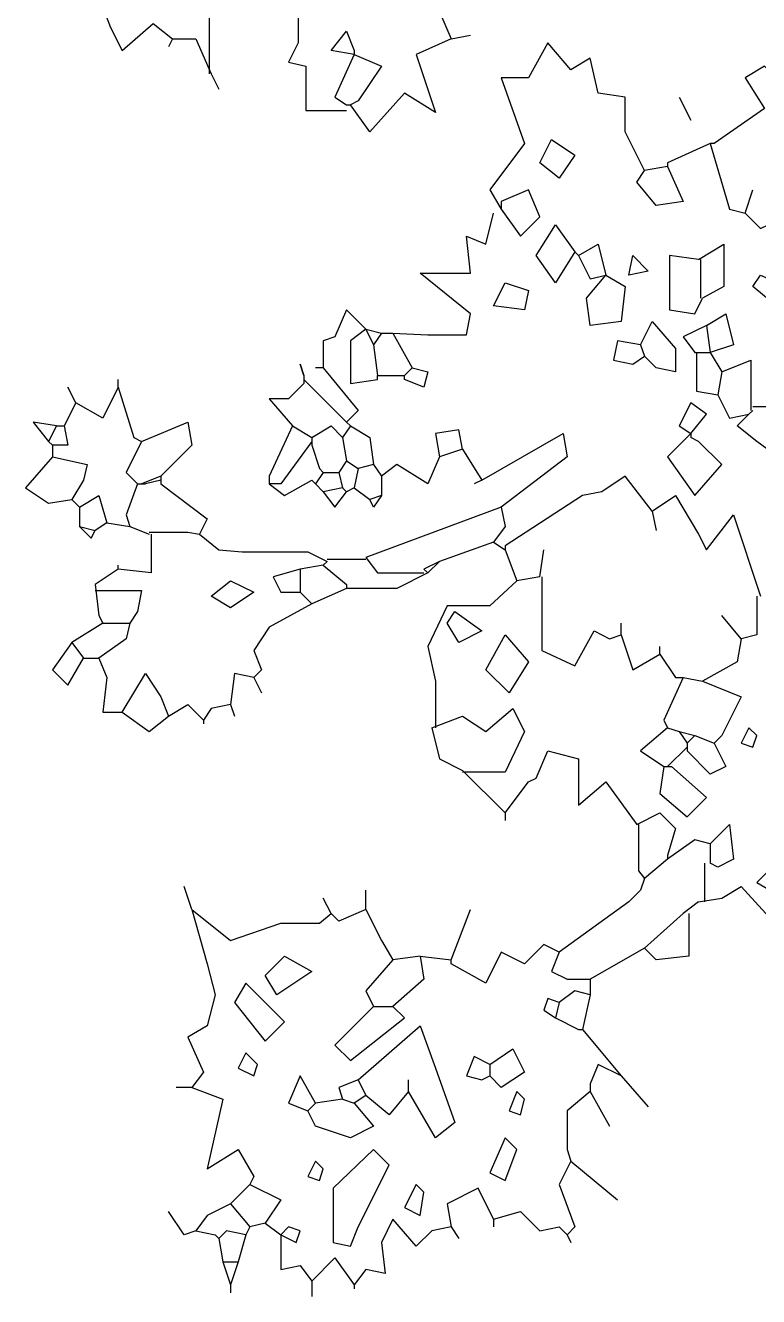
# Model space of a CAD drawing. Header units: metres. Extents: x -3.5 to 3.6, y -0.1 to 12.6.
# Drawn here: x -3.284 to -1.84, y 2.522 to 5.025 of the extents above; entities that cross this region are included whole.
import ezdxf

# ---------------------------------------------------------------- set-up
doc = ezdxf.new("R2010")
doc.units = ezdxf.units.M
doc.header["$LTSCALE"] = 0.2

msp = doc.modelspace()

# ---------------------------------------------------------------- linework, layer by layer
at = {"linetype": 'Continuous', "flags": 128}
for points in [[(-3.1394, 5.0825), (-3.1166, 5.0216), (-3.0937, 4.9759), (-3.0328, 5.0292), (-2.9947, 4.9987)], [(-2.827, 5.1054), (-2.9223, 5.0597), (-2.9223, 4.9301)], [(-2.747, 5.0673), (-2.747, 4.9911), (-2.7661, 4.953), (-2.7318, 4.9454), (-2.7318, 4.8578), (-2.6518, 4.8578)], [(-2.4689, 5.0521), (-2.446, 4.9987)], [(-2.6365, 4.9682), (-2.6822, 4.9759), (-2.6518, 5.014), (-2.6365, 4.9759), (-2.6365, 4.9682)], [(-2.9947, 4.9987), (-3.0023, 4.9835)], [(-2.9947, 4.9987), (-2.9489, 4.9987), (-2.9185, 4.9301)], [(-2.446, 4.9987), (-2.5146, 4.9682), (-2.4765, 4.8539), (-2.5375, 4.892), (-2.606, 4.8158), (-2.6441, 4.8692)], [(-2.446, 4.9987), (-2.4079, 5.0063)], [(-2.065, 4.7396), (-2.1031, 4.8158), (-2.1031, 4.8844), (-2.1565, 4.892), (-2.1717, 4.9606), (-2.2098, 4.9378), (-2.2555, 4.9911), (-2.2936, 4.9225), (-2.347, 4.9225), (-2.3012, 4.793), (-2.3698, 4.7015), (-2.347, 4.6634)], [(-2.6365, 4.9682), (-2.6746, 4.8844), (-2.6518, 4.8692)], [(-2.6365, 4.9682), (-2.5832, 4.9454), (-2.6289, 4.8768), (-2.6441, 4.8692)], [(-1.7755, 4.892), (-1.8288, 4.9454), (-1.8669, 4.9225), (-1.8288, 4.8616)], [(-2.9185, 4.9301), (-2.9032, 4.8997)], [(-1.9964, 4.8844), (-1.9736, 4.8387)], [(-2.6518, 4.8692), (-2.6441, 4.8692)], [(-1.8288, 4.8616), (-1.9279, 4.793), (-1.9355, 4.793)], [(-2.2479, 4.8006), (-2.2022, 4.7701), (-2.2327, 4.7244), (-2.2708, 4.7549), (-2.2479, 4.8006)], [(-1.9355, 4.793), (-2.0193, 4.7549), (-2.0193, 4.7473)], [(-1.9355, 4.793), (-1.8974, 4.6634), (-1.8669, 4.6558)], [(-2.0193, 4.7473), (-1.9888, 4.6787), (-2.0422, 4.6711), (-2.0803, 4.7168), (-2.065, 4.7396)], [(-2.0193, 4.7473), (-2.065, 4.7396)], [(-2.347, 4.6634), (-2.3089, 4.6101), (-2.2708, 4.6482), (-2.2936, 4.7015), (-2.347, 4.6787), (-2.347, 4.6634)], [(-1.8669, 4.6558), (-1.8517, 4.7015)], [(-2.5603, 4.4196), (-2.4917, 4.4158), (-2.4155, 4.4158), (-2.4079, 4.4577), (-2.507, 4.5377), (-2.4079, 4.5377), (-2.4155, 4.6101), (-2.3774, 4.5949), (-2.3622, 4.6558)], [(-2.2022, 4.5796), (-2.2403, 4.5187), (-2.2784, 4.572), (-2.2403, 4.633), (-2.2022, 4.5796)], [(-1.8669, 4.6558), (-1.8364, 4.6253), (-1.8212, 4.633)], [(-2.1946, 4.572), (-2.1565, 4.5949), (-2.1412, 4.5339)], [(-1.9583, 4.5644), (-1.9088, 4.5949), (-1.9088, 4.511), (-1.9507, 4.4882)], [(-2.2022, 4.5796), (-2.1946, 4.572)], [(-2.1946, 4.572), (-2.1717, 4.5263), (-2.1412, 4.5339)], [(-2.0879, 4.572), (-2.0574, 4.5415), (-2.0955, 4.5339), (-2.0879, 4.572)], [(-1.9583, 4.5644), (-2.0155, 4.572), (-2.0155, 4.4653), (-1.966, 4.4577), (-1.9507, 4.4882)], [(-1.9545, 4.5644), (-1.9545, 4.4882)], [(-2.1412, 4.5339), (-2.1031, 4.511), (-2.1107, 4.4425), (-2.1717, 4.4348), (-2.1793, 4.4882), (-2.1412, 4.5339)], [(-1.8364, 4.5339), (-1.7678, 4.5034), (-1.8059, 4.4729), (-1.8517, 4.511), (-1.8364, 4.5339)], [(-2.3393, 4.5187), (-2.2936, 4.5034), (-2.3012, 4.4653), (-2.3622, 4.4729), (-2.3393, 4.5187)], [(-2.6137, 4.4272), (-2.6518, 4.4653), (-2.6746, 4.412), (-2.6975, 4.4044), (-2.6975, 4.351)], [(-1.9431, 4.4348), (-1.905, 4.4577), (-1.8898, 4.3967), (-1.9355, 4.3815)], [(-2.0726, 4.3967), (-2.0498, 4.4425), (-2.0041, 4.3891), (-2.0041, 4.3434), (-2.0422, 4.351), (-2.065, 4.3739)], [(-1.9431, 4.4348), (-1.9888, 4.412), (-1.966, 4.3815)], [(-1.9431, 4.4348), (-1.9355, 4.3815)], [(-2.6137, 4.4272), (-2.6441, 4.4044), (-2.6441, 4.3205), (-2.5908, 4.3282), (-2.5908, 4.3358)], [(-2.6137, 4.4272), (-2.5832, 4.4196)], [(-2.6137, 4.4272), (-2.5984, 4.3967)], [(-2.5832, 4.4196), (-2.5984, 4.3967)], [(-2.5832, 4.4196), (-2.5603, 4.4196)], [(-2.5603, 4.4196), (-2.5222, 4.351)], [(-2.5984, 4.3967), (-2.5908, 4.3358)], [(-2.0726, 4.3967), (-2.1184, 4.4044), (-2.126, 4.3663), (-2.0879, 4.3586), (-2.065, 4.3739)], [(-2.0726, 4.3967), (-2.065, 4.3739)], [(-1.966, 4.3815), (-1.9355, 4.3815)], [(-1.9622, 4.3815), (-1.9622, 4.3053), (-1.9202, 4.2977)], [(-1.9355, 4.3815), (-1.9126, 4.3434)], [(-2.7356, 4.3358), (-2.7432, 4.3586), (-2.7356, 4.3358)], [(-1.9126, 4.3434), (-1.8555, 4.3663), (-1.8555, 4.2672)], [(-2.7356, 4.3358), (-2.7356, 4.3282)], [(-2.6975, 4.351), (-2.7127, 4.351)], [(-2.6975, 4.351), (-2.6289, 4.2672), (-2.6518, 4.2443)], [(-2.5908, 4.3358), (-2.5375, 4.3358)], [(-2.5222, 4.351), (-2.5375, 4.3358)], [(-2.5222, 4.351), (-2.4917, 4.3434), (-2.4994, 4.3129), (-2.5375, 4.3282), (-2.5375, 4.3358)], [(-1.9126, 4.3434), (-1.9202, 4.2977)], [(-3.1852, 4.2824), (-3.2004, 4.3129)], [(-3.1013, 4.3129), (-3.1318, 4.252), (-3.1852, 4.2824)], [(-3.1013, 4.3129), (-3.1013, 4.3282)], [(-3.1013, 4.3129), (-3.0709, 4.2139), (-3.0556, 4.2062)], [(-2.7356, 4.3205), (-2.7661, 4.2901), (-2.8042, 4.2901), (-2.7584, 4.2367)], [(-2.7356, 4.3282), (-2.7356, 4.3205)], [(-2.7356, 4.3282), (-2.6518, 4.2443)], [(-3.1852, 4.2824), (-3.208, 4.2367)], [(-1.9736, 4.2215), (-1.9431, 4.2596), (-1.9736, 4.2824), (-1.9964, 4.2367), (-1.9736, 4.2215)], [(-1.9202, 4.2977), (-1.8974, 4.252), (-1.8593, 4.2596)], [(-1.8517, 4.2748), (-1.7602, 4.2748), (-1.7069, 4.191), (-1.7069, 4.13), (-1.7602, 4.1453), (-1.844, 4.2062), (-1.8821, 4.2367), (-1.8593, 4.2596)], [(-1.8517, 4.2672), (-1.8593, 4.2596)], [(-3.2233, 4.2367), (-3.269, 4.2443), (-3.2385, 4.2062)], [(-3.2233, 4.2367), (-3.2385, 4.2062)], [(-3.208, 4.2367), (-3.2004, 4.1986), (-3.2309, 4.1986)], [(-3.2233, 4.2367), (-3.208, 4.2367)], [(-3.0556, 4.2062), (-2.9642, 4.2443), (-2.9566, 4.1986), (-3.0175, 4.1377)], [(-2.7584, 4.2367), (-2.8042, 4.1377), (-2.8042, 4.1224)], [(-2.7584, 4.2367), (-2.7203, 4.2139)], [(-2.7203, 4.2139), (-2.6822, 4.2367), (-2.6594, 4.2139)], [(-2.6441, 4.2367), (-2.6594, 4.2139)], [(-2.6518, 4.2443), (-2.6441, 4.2367)], [(-2.6441, 4.2367), (-2.606, 4.2139), (-2.5984, 4.1605)], [(-3.2385, 4.2062), (-3.2309, 4.1986)], [(-3.0556, 4.2062), (-3.0861, 4.1453), (-3.0632, 4.1224)], [(-2.7203, 4.2062), (-2.7813, 4.1224), (-2.8042, 4.1224)], [(-2.7203, 4.2139), (-2.7203, 4.2062)], [(-2.7203, 4.2062), (-2.7203, 4.1986)], [(-2.6594, 4.2139), (-2.6518, 4.1681)], [(-2.4232, 4.191), (-2.4308, 4.2291), (-2.4765, 4.2215), (-2.4689, 4.1758)], [(-2.3851, 4.13), (-2.225, 4.2215), (-2.2174, 4.1758), (-2.347, 4.0767)], [(-1.9736, 4.2215), (-2.0193, 4.1758), (-1.966, 4.0996), (-1.9126, 4.1605), (-1.9583, 4.2062), (-1.9736, 4.2139)], [(-1.9736, 4.2215), (-1.9736, 4.2139)], [(-3.2309, 4.1986), (-3.2309, 4.1758)], [(-2.7203, 4.1986), (-2.7051, 4.1529), (-2.6975, 4.1453)], [(-2.4232, 4.191), (-2.4689, 4.1758)], [(-2.4232, 4.191), (-2.3851, 4.13)], [(-3.2309, 4.1758), (-3.2842, 4.1148), (-3.2385, 4.0843), (-3.1928, 4.0919)], [(-3.2309, 4.1758), (-3.1623, 4.1605), (-3.1699, 4.13), (-3.1928, 4.0919)], [(-2.6518, 4.1681), (-2.667, 4.1453)], [(-2.6518, 4.1681), (-2.6289, 4.1529)], [(-2.5984, 4.1605), (-2.6289, 4.1529)], [(-2.5984, 4.1605), (-2.5832, 4.1377)], [(-2.4689, 4.1758), (-2.4917, 4.1224), (-2.5527, 4.1605), (-2.5832, 4.1377)], [(-3.0175, 4.1377), (-3.0556, 4.1224)], [(-3.0175, 4.1377), (-3.0175, 4.13)], [(-2.6975, 4.1453), (-2.7127, 4.1224)], [(-2.6975, 4.1453), (-2.667, 4.1453)], [(-2.667, 4.1453), (-2.6594, 4.1148)], [(-2.6289, 4.1529), (-2.6365, 4.1148)], [(-2.5832, 4.1377), (-2.5832, 4.0996)], [(-2.0498, 4.0691), (-2.1031, 4.1377), (-2.1488, 4.1072), (-2.1869, 4.0996), (-2.3393, 4.0005), (-2.3393, 3.9929)], [(-3.0632, 4.1224), (-3.0861, 4.0615), (-3.0785, 4.0386)], [(-3.0632, 4.1224), (-3.0556, 4.1224)], [(-3.0556, 4.1224), (-3.048, 4.1224)], [(-3.0175, 4.13), (-3.048, 4.1224)], [(-3.0175, 4.13), (-3.0175, 4.1224)], [(-3.0175, 4.1224), (-2.9261, 4.0538), (-2.9413, 4.0234)], [(-2.8042, 4.1224), (-2.7737, 4.0996), (-2.7203, 4.13), (-2.7127, 4.1224)], [(-2.7127, 4.1224), (-2.6975, 4.1072)], [(-2.6594, 4.1148), (-2.6975, 4.1072)], [(-2.6975, 4.1072), (-2.6746, 4.0767), (-2.6518, 4.1072)], [(-2.6594, 4.1148), (-2.6518, 4.1072)], [(-2.6365, 4.1148), (-2.6518, 4.1072)], [(-2.6365, 4.1148), (-2.606, 4.0919)], [(-2.3851, 4.13), (-2.4003, 4.1224)], [(-3.1928, 4.0919), (-3.1775, 4.0767)], [(-3.1775, 4.0767), (-3.1394, 4.0996), (-3.1242, 4.0462)], [(-2.5832, 4.0996), (-2.606, 4.0919)], [(-2.5832, 4.0996), (-2.5984, 4.0767), (-2.606, 4.0919)], [(-2.0498, 4.0691), (-2.0041, 4.0996), (-1.9583, 4.0234), (-1.9431, 3.9929), (-1.8898, 4.0615), (-1.8364, 3.9014)], [(-3.1775, 4.0767), (-3.1775, 4.0386)], [(-2.347, 4.0767), (-2.6137, 3.9776)], [(-2.347, 4.0767), (-2.3393, 4.0386), (-2.3622, 4.0081)], [(-2.0498, 4.0691), (-2.0422, 4.031)], [(-3.1775, 4.0386), (-3.1471, 4.031)], [(-3.1775, 4.0386), (-3.1547, 4.0157), (-3.1471, 4.031)], [(-3.1242, 4.0462), (-3.1471, 4.031)], [(-3.1242, 4.0462), (-3.0785, 4.0386)], [(-3.0785, 4.0386), (-3.0404, 4.0234)], [(-3.0366, 4.0234), (-3.0366, 3.9472), (-3.1013, 3.9548)], [(-3.0404, 4.0272), (-2.9642, 4.0272), (-2.9413, 4.0234)], [(-2.9413, 4.0234), (-2.9032, 3.9929), (-2.8575, 3.9891), (-2.728, 3.9891), (-2.6899, 3.97)], [(-2.3622, 4.0081), (-2.4689, 3.97)], [(-2.3622, 4.0081), (-2.3393, 3.9929)], [(-2.3393, 3.9929), (-2.3165, 3.9319)], [(-2.2708, 3.9395), (-2.2631, 3.9929)], [(-3.1013, 3.9548), (-3.1013, 3.9624)], [(-2.6975, 3.9624), (-2.7432, 3.9548)], [(-2.6899, 3.97), (-2.6975, 3.9624)], [(-2.6975, 3.9624), (-2.6518, 3.9243), (-2.6518, 3.9167)], [(-2.6137, 3.9738), (-2.6899, 3.9738)], [(-2.6137, 3.9776), (-2.5908, 3.9472), (-2.4994, 3.9472)], [(-2.4689, 3.97), (-2.4994, 3.9548)], [(-2.4689, 3.97), (-2.4917, 3.9472)], [(-3.1013, 3.9548), (-3.1471, 3.9243)], [(-2.8804, 3.9319), (-2.8346, 3.9091), (-2.8804, 3.8786), (-2.9185, 3.9014), (-2.8804, 3.9319)], [(-2.7432, 3.9548), (-2.7965, 3.9395), (-2.7813, 3.9091), (-2.7432, 3.9091)], [(-2.7432, 3.9548), (-2.7432, 3.9091)], [(-2.4917, 3.9472), (-2.5527, 3.9167), (-2.6518, 3.9167)], [(-2.4994, 3.9548), (-2.4917, 3.9472)], [(-2.3165, 3.9319), (-2.3698, 3.8824), (-2.4536, 3.8824), (-2.4917, 3.8024), (-2.4765, 3.7338), (-2.4765, 3.6424)], [(-2.2708, 3.9395), (-2.3165, 3.9319)], [(-2.267, 3.9395), (-2.267, 3.7948), (-2.2022, 3.7643), (-2.1641, 3.8329), (-2.1336, 3.8176), (-2.1107, 3.8252)], [(-3.1471, 3.9243), (-3.1394, 3.8633), (-3.1318, 3.8481)], [(-3.1471, 3.9129), (-3.0556, 3.9129), (-3.0632, 3.871), (-3.0785, 3.8481)], [(-2.7432, 3.9091), (-2.7203, 3.8862)], [(-2.6518, 3.9167), (-2.7203, 3.8862)], [(-2.7203, 3.8862), (-2.8042, 3.8405), (-2.8346, 3.7948), (-2.8194, 3.7567), (-2.8346, 3.7414)], [(-1.844, 3.9014), (-1.844, 3.8252), (-1.8745, 3.8176)], [(-2.4384, 3.871), (-2.3851, 3.8329), (-2.4308, 3.81), (-2.4536, 3.8481), (-2.4384, 3.871)], [(-1.8745, 3.8176), (-1.9126, 3.8633)], [(-3.1318, 3.8481), (-3.1928, 3.81)], [(-3.0785, 3.8481), (-3.0861, 3.8176), (-3.1394, 3.7795)], [(-3.1318, 3.8481), (-3.0785, 3.8481)], [(-2.1107, 3.8252), (-2.1107, 3.8481)], [(-3.1928, 3.81), (-3.2309, 3.7567), (-3.2004, 3.7262), (-3.1699, 3.7795)], [(-3.1928, 3.81), (-3.1699, 3.7795)], [(-2.3393, 3.8252), (-2.2936, 3.7719), (-2.3317, 3.7109), (-2.3774, 3.7567), (-2.3393, 3.8252)], [(-2.1107, 3.8252), (-2.0879, 3.7567), (-2.0345, 3.7871)], [(-1.8745, 3.8176), (-1.8821, 3.7719), (-1.9507, 3.7338)], [(-2.0345, 3.7871), (-2.0345, 3.8024)], [(-2.0345, 3.7871), (-2.0041, 3.7414), (-1.9888, 3.7414)], [(-3.1699, 3.7795), (-3.1394, 3.7795)], [(-3.1394, 3.7795), (-3.1242, 3.7414), (-3.1318, 3.6728), (-3.0937, 3.6728)], [(-3.0937, 3.6728), (-3.048, 3.749), (-3.0175, 3.7033), (-3.0023, 3.6652)], [(-2.8346, 3.7414), (-2.8727, 3.749), (-2.8804, 3.6881)], [(-2.8346, 3.7414), (-2.8194, 3.7109)], [(-1.9888, 3.7414), (-2.0269, 3.6576), (-2.0193, 3.6424)], [(-1.9888, 3.7414), (-1.9507, 3.7338)], [(-1.9507, 3.7338), (-1.8745, 3.7033), (-1.9126, 3.6271), (-1.9279, 3.6119)], [(-3.0023, 3.6652), (-2.9642, 3.6881), (-2.9337, 3.6576)], [(-2.8804, 3.6881), (-2.9185, 3.6805), (-2.9337, 3.6576)], [(-2.8804, 3.6881), (-2.8727, 3.6652)], [(-2.4841, 3.6424), (-2.4232, 3.6652), (-2.3774, 3.6347), (-2.3241, 3.6805), (-2.3012, 3.6347), (-2.3393, 3.5547), (-2.4232, 3.5547)], [(-3.0937, 3.6728), (-3.0404, 3.6347), (-3.0023, 3.6652)], [(-2.9337, 3.6576), (-2.9337, 3.65)], [(-2.4841, 3.6424), (-2.4689, 3.5814), (-2.4232, 3.5585)], [(-2.0193, 3.6424), (-2.0726, 3.5966), (-2.0269, 3.5662)], [(-2.0193, 3.6424), (-1.9964, 3.6347)], [(-1.9964, 3.6347), (-1.966, 3.6271)], [(-1.9964, 3.6347), (-1.9812, 3.6119)], [(-1.8593, 3.6424), (-1.8745, 3.6119), (-1.8517, 3.6043), (-1.844, 3.6271), (-1.8593, 3.6424)], [(-1.966, 3.6271), (-1.9812, 3.6119)], [(-1.9812, 3.6119), (-1.9812, 3.6043)], [(-1.9279, 3.6119), (-1.905, 3.5662), (-1.9355, 3.5509), (-1.9812, 3.5966)], [(-1.966, 3.6271), (-1.9279, 3.6119)], [(-2.3393, 3.4747), (-2.2936, 3.5357), (-2.2784, 3.5433), (-2.2555, 3.5966), (-2.1946, 3.5814), (-2.1946, 3.49), (-2.1412, 3.5357), (-2.0803, 3.4519)], [(-1.9812, 3.6043), (-2.0193, 3.5662)], [(-1.9812, 3.6043), (-1.9812, 3.5966)], [(-2.4232, 3.5585), (-2.3393, 3.4747)], [(-2.0269, 3.5662), (-2.0345, 3.5128), (-1.9812, 3.4671), (-1.9431, 3.5052), (-2.0117, 3.5662)], [(-2.0269, 3.5662), (-2.0193, 3.5662)], [(-2.0193, 3.5662), (-2.0117, 3.5662)], [(-2.3393, 3.4747), (-2.3393, 3.4595)], [(-2.0803, 3.4519), (-2.0345, 3.4747), (-2.0041, 3.4442), (-2.0193, 3.3909), (-2.0193, 3.3833)], [(-2.0765, 3.4519), (-2.0765, 3.3604), (-2.065, 3.3452)], [(-1.9355, 3.4138), (-1.8974, 3.4519), (-1.8898, 3.3833), (-1.9202, 3.368), (-1.9355, 3.3757)], [(-1.9355, 3.4138), (-1.966, 3.4214), (-2.0193, 3.3833)], [(-1.9355, 3.4138), (-1.9355, 3.3757)], [(-2.0193, 3.3833), (-2.065, 3.3452)], [(-1.7983, 3.3833), (-1.844, 3.3376), (-1.7526, 3.2842), (-1.7221, 3.3299), (-1.7983, 3.3757)], [(-1.9469, 3.3757), (-1.9469, 3.2995)], [(-2.9566, 3.2842), (-2.9718, 3.3299)], [(-2.065, 3.3452), (-2.0726, 3.3223)], [(-1.9583, 3.2995), (-1.9126, 3.3071), (-1.8745, 3.3299), (-1.7983, 3.2461), (-1.8136, 3.2156)], [(-2.6822, 3.2766), (-2.6975, 3.3071)], [(-2.6137, 3.2842), (-2.6137, 3.3223)], [(-2.0726, 3.3223), (-2.0955, 3.2995)], [(-2.0726, 3.3223), (-2.0955, 3.2995)], [(-2.9566, 3.2842), (-2.9261, 3.1775), (-2.9108, 3.1166), (-2.9261, 3.0556), (-2.9642, 3.0328), (-2.9337, 2.9642), (-2.9566, 2.9337)], [(-2.9566, 3.2842), (-2.8804, 3.2233), (-2.7813, 3.2576), (-2.7051, 3.2576), (-2.6822, 3.2766)], [(-2.6137, 3.2842), (-2.667, 3.2614), (-2.6822, 3.2766)], [(-2.6137, 3.2842), (-2.5832, 3.2233), (-2.5603, 3.1852)], [(-2.446, 3.1852), (-2.4079, 3.2842)], [(-2.0955, 3.2995), (-2.2327, 3.2004)], [(-1.9583, 3.2995), (-1.9888, 3.2766)], [(-1.9888, 3.2766), (-2.065, 3.208)], [(-1.9774, 3.2766), (-1.9774, 3.1928), (-2.0422, 3.1852), (-2.065, 3.208)], [(-2.2327, 3.2004), (-2.2631, 3.2156), (-2.3012, 3.1775), (-2.347, 3.2004), (-2.3774, 3.1394), (-2.446, 3.1775), (-2.446, 3.1852)], [(-2.065, 3.208), (-2.1717, 3.1471)], [(-2.7737, 3.1928), (-2.7203, 3.1623), (-2.7889, 3.1166), (-2.8118, 3.1547), (-2.7737, 3.1928)], [(-2.5603, 3.1852), (-2.6137, 3.1242), (-2.5984, 3.0937)], [(-2.507, 3.1928), (-2.5603, 3.1852)], [(-2.507, 3.1928), (-2.4994, 3.1471), (-2.5603, 3.0937)], [(-2.507, 3.1928), (-2.446, 3.1852)], [(-2.2327, 3.2004), (-2.2479, 3.1623), (-2.2174, 3.1471), (-2.1717, 3.1471)], [(-2.8499, 3.1394), (-2.8727, 3.1013), (-2.8118, 3.0251), (-2.7737, 3.0632), (-2.8499, 3.1394)], [(-2.1717, 3.1471), (-2.1717, 3.1166)], [(-2.2327, 3.1013), (-2.2555, 3.109), (-2.2631, 3.0861), (-2.2403, 3.0709)], [(-2.1717, 3.1166), (-2.2022, 3.1242), (-2.2327, 3.1013)], [(-2.1717, 3.1166), (-2.1869, 3.048)], [(-2.5984, 3.0937), (-2.6746, 3.0175), (-2.6441, 2.987), (-2.5375, 3.0709), (-2.5603, 3.0937)], [(-2.5984, 3.0937), (-2.5603, 3.0937)], [(-2.2327, 3.1013), (-2.2403, 3.0709)], [(-2.6289, 2.9489), (-2.507, 3.0556), (-2.4765, 2.9718), (-2.4384, 2.8651), (-2.4765, 2.8346), (-2.5298, 2.9261)], [(-2.2403, 3.0709), (-2.1946, 3.048), (-2.1869, 3.048)], [(-2.1869, 3.048), (-2.1107, 2.9566)], [(-2.3698, 2.9794), (-2.3241, 3.0099), (-2.3012, 2.9642), (-2.347, 2.9337), (-2.3698, 2.9566)], [(-2.8499, 3.0023), (-2.8651, 2.9718), (-2.8346, 2.9566), (-2.827, 2.9794), (-2.8499, 3.0023)], [(-2.3698, 2.9794), (-2.4003, 2.9947), (-2.4155, 2.9566), (-2.3851, 2.9489), (-2.3698, 2.9566)], [(-2.3698, 2.9794), (-2.3698, 2.9566)], [(-2.1107, 2.9566), (-2.1565, 2.9794), (-2.1717, 2.9413), (-2.1717, 2.9261)], [(-2.7127, 2.9032), (-2.7432, 2.9566), (-2.7661, 2.9032), (-2.728, 2.888)], [(-2.1107, 2.9566), (-2.0574, 2.8956)], [(-2.9566, 2.9337), (-2.987, 2.9337)], [(-2.9566, 2.9337), (-2.8956, 2.9108), (-2.9261, 2.7737), (-2.8651, 2.8118), (-2.8346, 2.7584), (-2.8423, 2.7432)], [(-2.6289, 2.9489), (-2.667, 2.9337), (-2.6594, 2.9108)], [(-2.6289, 2.9489), (-2.6137, 2.9185)], [(-2.5298, 2.9261), (-2.5298, 2.9489)], [(-2.6594, 2.9108), (-2.7127, 2.9032)], [(-2.6594, 2.9108), (-2.6365, 2.9032)], [(-2.6137, 2.9185), (-2.6365, 2.9032)], [(-2.5298, 2.9261), (-2.5679, 2.8804), (-2.6137, 2.9185)], [(-2.3165, 2.9261), (-2.3317, 2.888), (-2.3089, 2.8804), (-2.3012, 2.9108), (-2.3165, 2.9261)], [(-2.1717, 2.9261), (-2.2174, 2.888), (-2.2174, 2.8118), (-2.2098, 2.7889)], [(-2.1717, 2.9261), (-2.1336, 2.8575)], [(-2.7127, 2.9032), (-2.728, 2.888)], [(-2.6365, 2.9032), (-2.5984, 2.8575), (-2.6441, 2.8346), (-2.7127, 2.8575), (-2.728, 2.888)], [(-2.3393, 2.8346), (-2.3698, 2.7661), (-2.3393, 2.7508), (-2.3165, 2.8118), (-2.3393, 2.8346)], [(-2.5984, 2.8118), (-2.6784, 2.7356), (-2.6784, 2.6289), (-2.6441, 2.6213), (-2.6289, 2.6594), (-2.5679, 2.7813), (-2.5984, 2.8118)], [(-2.7127, 2.7889), (-2.728, 2.7584), (-2.7051, 2.7508), (-2.6975, 2.7737), (-2.7127, 2.7889)], [(-2.2098, 2.7889), (-2.2327, 2.7432), (-2.2022, 2.6594), (-2.2174, 2.6441)], [(-2.2098, 2.7889), (-2.1184, 2.7127)], [(-2.8423, 2.7432), (-2.8804, 2.7051)], [(-2.8423, 2.7432), (-2.7813, 2.7127), (-2.8118, 2.667)], [(-2.5146, 2.7432), (-2.5375, 2.6975), (-2.507, 2.6822), (-2.4994, 2.728), (-2.5146, 2.7432)], [(-2.3622, 2.6746), (-2.3927, 2.7356), (-2.4536, 2.7051), (-2.446, 2.6594)], [(-2.8804, 2.7051), (-2.9261, 2.6822), (-2.9489, 2.6518)], [(-2.8804, 2.7051), (-2.8423, 2.6594)], [(-2.9489, 2.6518), (-2.9718, 2.6441), (-3.0023, 2.6899)], [(-2.3622, 2.6746), (-2.3089, 2.6899), (-2.2708, 2.6518), (-2.2327, 2.6594), (-2.2174, 2.6441)], [(-2.8423, 2.6594), (-2.8499, 2.6441)], [(-2.8118, 2.667), (-2.8423, 2.6594)], [(-2.8118, 2.667), (-2.7813, 2.6441)], [(-2.7813, 2.6441), (-2.7508, 2.6289), (-2.7432, 2.6518), (-2.7661, 2.6594), (-2.7813, 2.6441)], [(-2.446, 2.6594), (-2.4841, 2.6518), (-2.5146, 2.6213), (-2.5603, 2.6746), (-2.5832, 2.6289), (-2.5756, 2.5679), (-2.6137, 2.5756), (-2.6365, 2.5451)], [(-2.446, 2.6594), (-2.4308, 2.6365)], [(-2.3622, 2.6746), (-2.3622, 2.6594)], [(-2.9489, 2.6518), (-2.9108, 2.6441), (-2.9032, 2.6365)], [(-2.8499, 2.6441), (-2.888, 2.6518), (-2.9032, 2.6365)], [(-2.9032, 2.6365), (-2.8956, 2.5908)], [(-2.8499, 2.6441), (-2.8651, 2.5908)], [(-2.7813, 2.6441), (-2.7813, 2.6365)], [(-2.7813, 2.6365), (-2.7813, 2.5756), (-2.7432, 2.5832), (-2.7203, 2.5527)], [(-2.2174, 2.6441), (-2.2098, 2.6289)], [(-2.8956, 2.5908), (-2.8651, 2.5908)], [(-2.8956, 2.5908), (-2.8804, 2.5451)], [(-2.8651, 2.5908), (-2.8804, 2.5451)], [(-2.7203, 2.5527), (-2.6746, 2.5984), (-2.6365, 2.5451)], [(-2.8804, 2.5451), (-2.8804, 2.5298)], [(-2.7203, 2.5527), (-2.7203, 2.5222)], [(-2.6365, 2.5451), (-2.6365, 2.5375)]]:
    msp.add_lwpolyline(points, dxfattribs=at)

doc.saveas('drawing.dxf')
